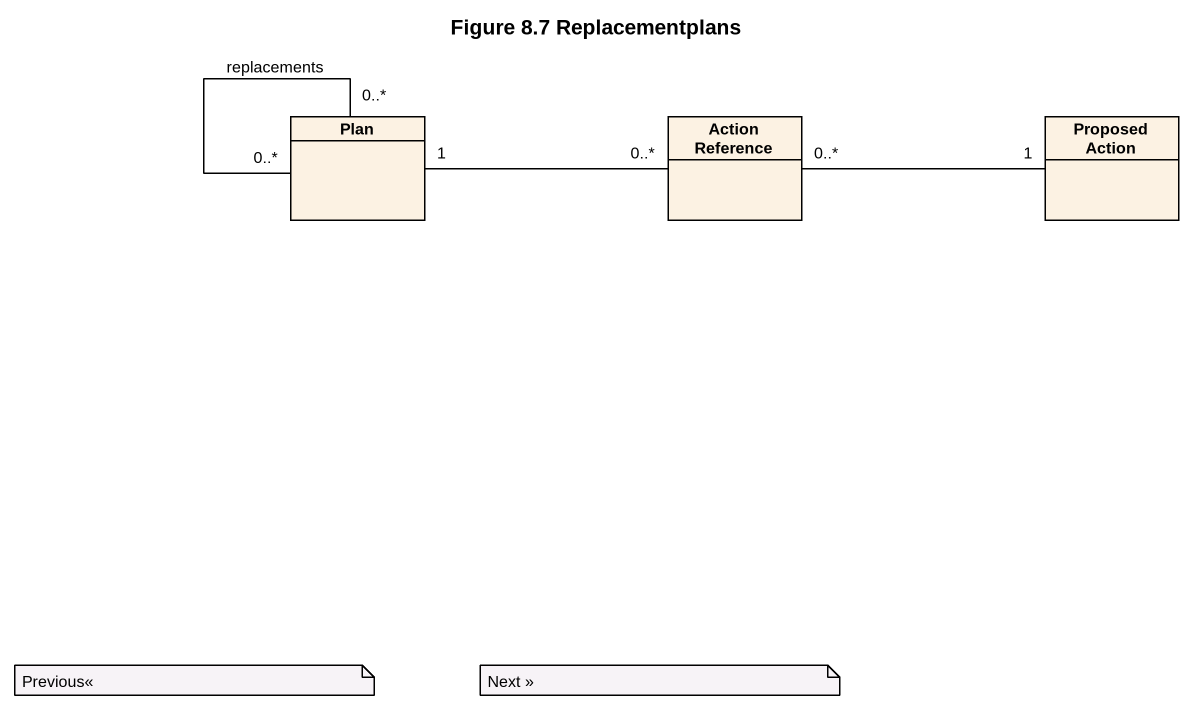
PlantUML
@startuml
title Figure 8.7 Replacementplans
hide circle
hide empty members
class Plan
class "Action Reference" as Action_Reference
class "Proposed Action" as Proposed_Action
Plan "0..*" -- "0..*" Plan : replacements
Plan "1" -right- "0..*" Action_Reference
Proposed_Action "1" -left- "0..*" Action_Reference
note as N1
  Previous<<
end note
note as N2
  Next >>
end note
@enduml
